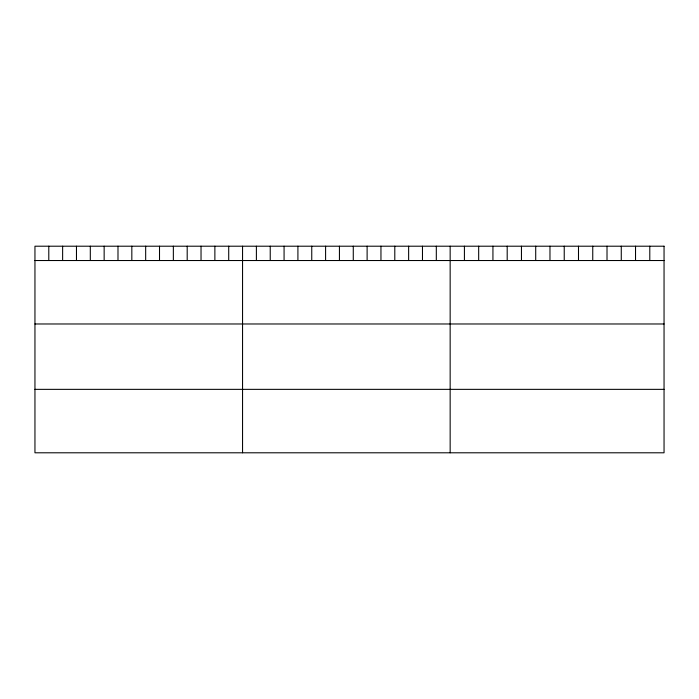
<?xml version="1.0" encoding="UTF-8"?>
<svg xmlns="http://www.w3.org/2000/svg" width="699" height="699" viewBox="0 0 699 699"><rect width="100%" height="100%" fill="white"/><g stroke="black" fill="none" stroke-linecap="round" stroke-linejoin="round"><path stroke-width="1.05" d="M34.95 260.526L664.05 260.526M34.95 323.978L664.05 323.978M34.95 389.352L664.05 389.352M649.79 246.205L649.79 260.526M635.531 246.205L635.531 260.526M621.271 246.205L621.271 260.526M607.012 246.205L607.012 260.526M592.752 246.205L592.752 260.526M578.492 246.205L578.492 260.526M564.233 246.205L564.233 260.526M549.973 246.205L549.973 260.526M535.714 246.205L535.714 260.526M521.454 246.205L521.454 260.526M507.194 246.205L507.194 260.526M492.935 246.205L492.935 260.526M478.675 246.205L478.675 260.526M464.416 246.205L464.416 260.526M450.156 246.205L450.156 452.795M436.316 246.205L436.316 260.526M422.476 246.205L422.476 260.526M408.635 246.205L408.635 260.526M394.795 246.205L394.795 260.526M380.955 246.205L380.955 260.526M367.115 246.205L367.115 260.526M353.275 246.205L353.275 260.526M339.434 246.205L339.434 260.526M325.594 246.205L325.594 260.526M311.754 246.205L311.754 260.526M297.914 246.205L297.914 260.526M284.074 246.205L284.074 260.526M270.233 246.205L270.233 260.526M256.393 246.205L256.393 260.526M242.553 246.205L242.553 452.795M228.713 246.205L228.713 260.526M214.873 246.205L214.873 260.526M201.032 246.205L201.032 260.526M187.192 246.205L187.192 260.526M173.352 246.205L173.352 260.526M159.512 246.205L159.512 260.526M145.672 246.205L145.672 260.526M131.831 246.205L131.831 260.526M117.991 246.205L117.991 260.526M104.151 246.205L104.151 260.526M90.311 246.205L90.311 260.526M76.471 246.205L76.471 260.526M62.63 246.205L62.63 260.526M48.79 246.205L48.79 260.526M664.05 246.205L34.95 246.205L34.95 452.795L664.05 452.795L664.05 246.205"/></g></svg>
